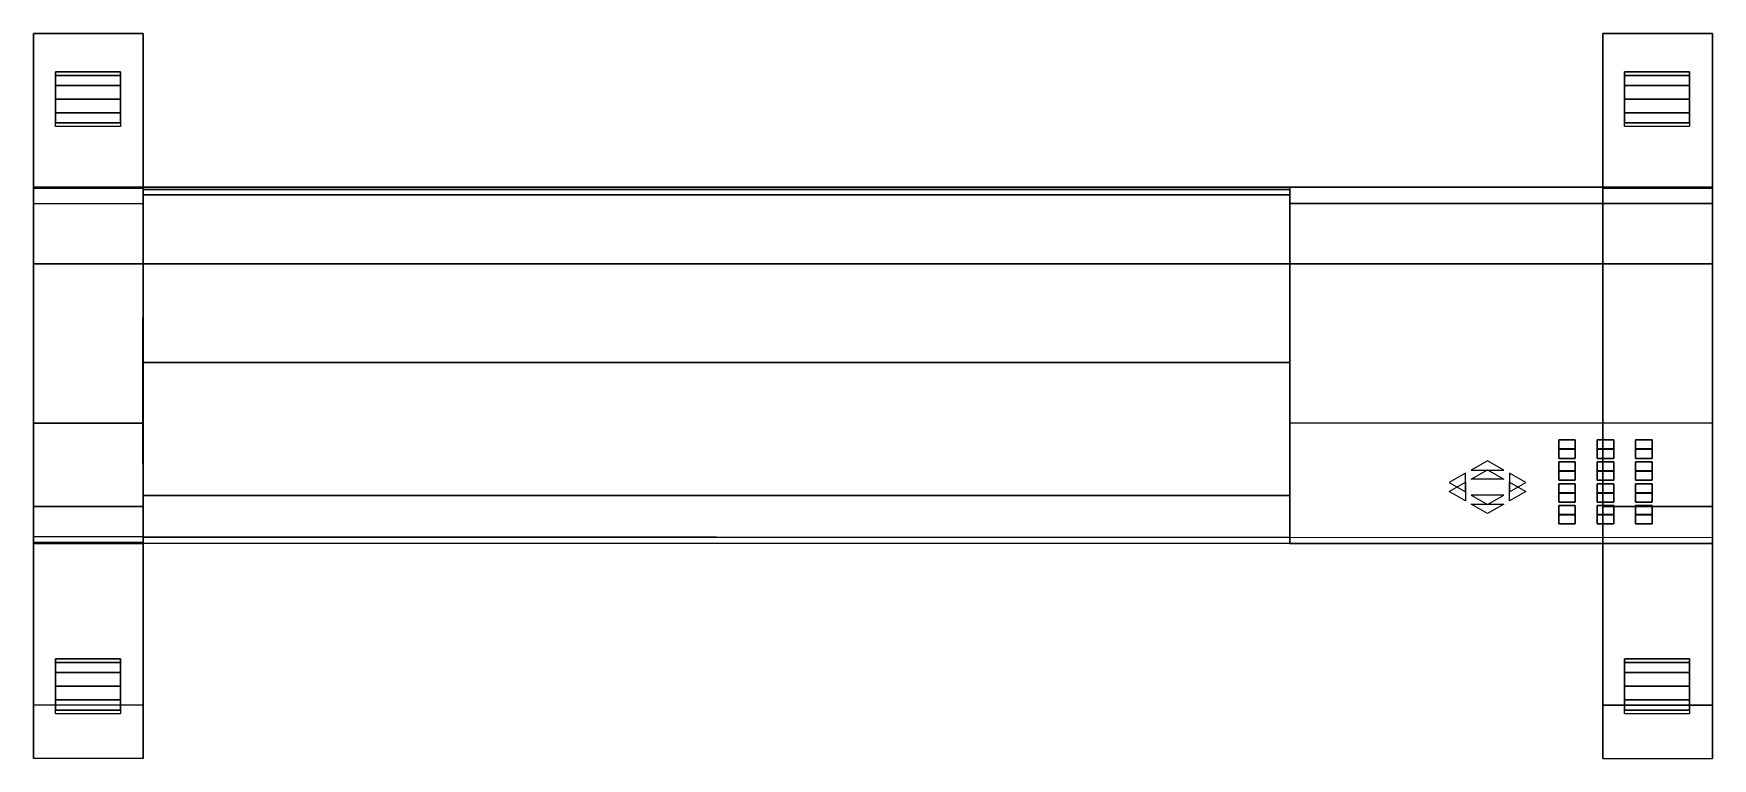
# Model space of a CAD drawing. Extents: x 0 to 153, y 0 to 66.
import ezdxf

# ---------------------------------------------------------------- set-up
doc = ezdxf.new("R2010")
doc.units = 0
doc.header["$LTSCALE"] = 25
doc.header["$MEASUREMENT"] = 0
doc.layers.get('0').update_dxf_attribs({"linetype": 'CONTINUOUS'})

# ---------------------------------------------------------------- blocks, each defined once
blk = doc.blocks.new('BOX')
at = {"color": 0, "linetype": 'ByBlock'}
mesh = blk.add_polymesh((6, 3), dxfattribs=at)
for k, corner in enumerate([(1, 0, 1), (1, 0), (1, 0), (0, 0, 1), (0, 0), (0, 0), (0, 1, 1), (0, 1), (0, 0), (1, 1, 1), (1, 1), (1, 0), (1, 1, 1), (1, 1, 1), (1, 0, 1), (0, 1, 1), (0, 1, 1), (0, 0, 1)]):
    mesh.set_mesh_vertex(divmod(k, 3), corner)

msp = doc.modelspace()

# ---------------------------------------------------------------- linework, layer by layer
at = {"color": 0, "linetype": 'ByBlock', "extrusion": (8.9612e-16, -0.822185, 0.56922)}
for p, q in [((132.5, 27.14, 112.57), (131, 26.29, 111.33)), ((131, 26.29, 111.33), (134, 26.29, 111.33)), ((134, 26.29, 111.33), (132.5, 27.14, 112.57))]:
    msp.add_line(p, q, dxfattribs=at)
at = {"color": 0, "linetype": 'ByBlock', "extrusion": (8.98168e-16, -0.822185, 0.56922)}
for p, q in [((130.5, 26, 110.92), (129, 25.15, 109.69)), ((129, 25.15, 109.69), (130.5, 24.3, 108.46)), ((130.5, 24.3, 108.46), (130.5, 26, 110.92)), ((136, 25.15, 109.69), (134.5, 26, 110.92)), ((134.5, 26, 110.92), (134.5, 24.3, 108.46)), ((134.5, 24.3, 108.46), (136, 25.15, 109.69))]:
    msp.add_line(p, q, dxfattribs=at)
at = {"color": 0, "linetype": 'ByBlock', "extrusion": (9.49382e-16, -0.822185, 0.56922)}
for p, q in [((131, 24.01, 108.04), (132.5, 23.16, 106.81)), ((134, 24.01, 108.04), (131, 24.01, 108.04)), ((132.5, 23.16, 106.81), (134, 24.01, 108.04))]:
    msp.add_line(p, q, dxfattribs=at)
at = {"color": 0, "linetype": 'ByBlock'}
for points, invisible_edges in [([(0, 4.08), (0, 4.87, 4), (0, 66.08, 4), (0, 66.08)], 1), ([(10, 4.87, 4), (0, 4.87, 4), (0, 66.08, 4)], 8), ([(0, 52.08, 100), (0, 19.58, 100), (0, 20.19, 102.63)], 8), ([(0, 52.08, 100), (0, 20.19, 102.63), (0, 30.56, 117.5)], 9), ([(0, 30.56, 117.5), (0, 45.08, 117.5), (0, 45.08, 116.5), (0, 52.08, 100)], 12), ([(0, 45.08, 116.5), (0, 50.58, 116.5), (0, 52.08, 100)], 8), ([(10, 45.08, 116.5), (10, 50.58, 116.5), (10, 52.08, 100)], 8), ([(10, 30.56, 117.5), (10, 45.08, 117.5), (10, 45.08, 116.5), (10, 52.08, 100)], 12), ([(10, 52.08, 100), (10, 20.19, 102.63), (10, 30.56, 117.5)], 9), ([(10, 52.08, 100), (10, 19.58, 100), (10, 20.19, 102.63)], 8), ([(114.5, 52.08, 100), (114.5, 52.08, 100), (114.5, 20.16, 102.48)], 10), ([(114.5, 20.16, 102.48), (114.5, 19.58, 100), (114.5, 52.08, 100)], 40), ([(114.5, 30.56, 117.5), (114.5, 20.16, 102.48), (114.5, 52.08, 100), (114.5, 30.56, 117.5)], 6), ([(114.5, 45.08, 117.5), (114.5, 30.56, 117.5), (114.5, 52.08, 100), (114.5, 45.08, 116.5)], 6), ([(114.5, 50.58, 116.5), (114.5, 45.08, 116.5), (114.5, 52.08, 100), (114.5, 50.58, 116.5)], 2), ([(153, 50.58, 116.5), (153, 45.08, 116.5), (153, 52.08, 100), (153, 50.58, 116.5)], 2), ([(153, 45.08, 117.5), (153, 30.56, 117.5), (153, 52.08, 100), (153, 45.08, 116.5)], 6), ([(153, 30.56, 117.5), (153, 20.16, 102.48), (153, 52.08, 100), (153, 30.56, 117.5)], 6), ([(153, 20.16, 102.48), (153, 19.58, 100), (153, 52.08, 100)], 40), ([(153, 52.08, 100), (153, 52.08, 100), (153, 20.16, 102.48)], 10), ([(153, 22.98, 95), (153, 51.98, 95), (153, 51.98, 99)], 8), ([(10, 4.87, 4), (0, 4.87, 4), (0, 22.98, 95)], 8), ([(10, 0), (0, 0), (0, 19.7, 99)], 8)]:
    msp.add_3dface(points, dxfattribs=dict(at, invisible_edges=invisible_edges))
for points in [[(0, 66.08, 4), (10, 66.08, 4), (10, 66.08), (0, 66.08)], [(0, 66.08, 4), (10, 66.08, 4), (10, 4.87, 4), (0, 4.87, 4)], [(10, 66.08, 4), (10, 4.87, 4), (10, 4.08), (10, 66.08)], [(143, 66.08), (143, 66.08, 4), (143, 4.87, 4), (143, 4.08)], [(143, 66.08, 4), (153, 66.08, 4), (153, 66.08), (143, 66.08)], [(153, 66.08, 4), (143, 66.08, 4), (143, 4.87, 4), (153, 4.87, 4)], [(153, 66.08, 4), (153, 66.08), (153, 4.08), (153, 4.87, 4)], [(0, 50.58, 116.5), (10, 50.58, 116.5), (10, 52.08, 100), (0, 52.08, 100)], [(114.5, 51.87, 102.6), (114.5, 52.08, 100), (10, 52.08, 100), (10, 51.87, 102.6)], [(114.5, 52.08, 100), (114.5, 19.58, 100), (10, 19.58, 100), (10, 52.08, 100)], [(114.5, 19.58, 100), (114.5, 20.15, 102.45), (114.5, 51.87, 102.6), (114.5, 52.08, 100)], [(153, 50.58, 116.5), (114.5, 50.58, 116.5), (114.5, 52.08, 100), (153, 52.08, 100)], [(114.5, 19.58, 100), (153, 19.58, 100), (153, 52.08, 100), (114.5, 52.08, 100)], [(0, 51.98, 99), (0, 23.78, 99), (0, 22.98, 95), (0, 51.98, 95)], [(10, 51.98, 99), (0, 51.98, 99), (0, 51.98, 95), (10, 51.98, 95)], [(0, 51.98, 95), (10, 51.98, 95), (10, 22.98, 95), (0, 22.98, 95)], [(0, 45.08, 116.5), (0, 50.58, 116.5), (10, 50.58, 116.5), (10, 45.08, 116.5)], [(10, 50.58, 116.5), (10, 51.37, 108), (10, 23.98, 108), (9.96, 29.77, 116.37)], [(10, 22.98, 95), (10, 23.78, 99), (10, 51.98, 99), (10, 51.98, 95)], [(10, 23.98, 108), (10, 20.19, 102.63), (10, 51.87, 102.6), (10, 51.37, 108)], [(10, 20.19, 102.63), (10, 20.19, 102.63), (10, 20.19, 102.63), (10, 51.87, 102.6)], [(10, 51.37, 108), (10, 51.87, 102.6), (114.5, 51.87, 102.6), (114.5, 51.37, 108)], [(10, 51.87, 102.6), (10, 20.19, 102.63), (114.5, 20.15, 102.63), (114.5, 51.87, 102.6)], [(114.5, 51.37, 108), (114.5, 51.37, 108), (10, 51.37, 108)], [(114.5, 51.37, 108), (114.5, 23.98, 108), (10, 23.98, 108), (10, 51.37, 108)], [(114.5, 51.37, 108), (114.5, 51.87, 102.6), (114.5, 51.37, 108)], [(114.5, 51.87, 102.6), (114.5, 20.15, 102.63), (114.5, 23.98, 108), (114.5, 51.37, 108)], [(153, 45.08, 116.5), (114.5, 45.08, 116.5), (114.5, 50.58, 116.5), (153, 50.58, 116.5)], [(143, 22.98, 95), (143, 23.78, 99), (143, 51.98, 99), (143, 51.98, 95)], [(143, 51.98, 99), (153, 51.98, 99), (153, 51.98, 95), (143, 51.98, 95)], [(143, 51.98, 95), (153, 51.98, 95), (153, 22.98, 95), (143, 22.98, 95)], [(153, 51.98, 99), (153, 23.78, 99), (153, 22.98, 95), (153, 51.98, 95)], [(0, 30.56, 117.5), (0, 45.08, 117.5), (10, 45.08, 117.5), (10, 30.56, 117.5)], [(0, 45.08, 117.5), (0, 45.08, 116.5), (10, 45.08, 116.5), (10, 45.08, 117.5)], [(10, 45.08, 116.5), (10, 29.77, 116.37), (10, 30.56, 117.5), (10, 45.08, 117.5)], [(153, 45.08, 117.5), (153, 30.56, 117.5), (114.5, 30.56, 117.5), (114.5, 45.08, 117.5)], [(153, 45.08, 117.5), (153, 45.08, 116.5), (114.5, 45.08, 116.5), (114.5, 45.08, 117.5)], [(0, 30.56, 117.5), (10, 30.56, 117.5), (10, 20.19, 102.63), (0, 20.19, 102.63)], [(153, 30.56, 117.5), (114.5, 30.56, 117.5), (114.5, 20.15, 102.45), (153, 20.16, 102.48)], [(131, 25.47, 111.9), (132.5, 26.32, 113.14), (134, 25.47, 111.9)], [(130.5, 23.47, 109.03), (129, 24.33, 110.26), (130.5, 25.18, 111.49)], [(134.5, 25.18, 111.49), (136, 24.33, 110.26), (134.5, 23.47, 109.03)], [(0, 23.78, 99), (0, 19.7, 99), (0, 0), (0, 4.08)], [(0, 22.98, 95), (10, 22.98, 95), (10, 4.87, 4), (0, 4.87, 4)], [(114.5, 23.98, 108), (114.5, 20.15, 102.63), (10, 20.19, 102.63), (10, 23.98, 108)], [(114.5, 20.15, 102.78), (114.5, 23.98, 108), (10, 23.98, 108), (10, 20.19, 102.63)], [(10, 0), (10, 19.7, 99), (10, 23.78, 99), (10, 4.08)], [(134, 23.19, 108.61), (132.5, 22.33, 107.38), (131, 23.19, 108.61)], [(143, 4.08), (143, 0), (143, 19.7, 99), (143, 23.78, 99)], [(143, 22.98, 95), (153, 22.98, 95), (153, 4.87, 4), (143, 4.87, 4)], [(153, 4.08), (153, 0), (153, 19.58, 99), (153, 23.78, 99)], [(0, 20.19, 102.63), (0, 19.58, 100), (10, 19.58, 100), (10, 20.19, 102.63)], [(114.5, 20.15, 102.63), (114.5, 20.15, 102.63), (10, 20.19, 102.63)], [(10, 20.18, 102.58), (114.5, 20.15, 102.78), (114.5, 19.58, 100), (10, 19.58, 100)], [(153, 20.16, 102.48), (153, 19.58, 100), (114.5, 19.58, 100), (114.5, 20.15, 102.45)], [(0, 19.7, 99), (10, 19.7, 99), (10, 0), (0, 0)], [(143, 0), (153, 0), (153, 19.58, 99), (143, 19.58, 99)]]:
    msp.add_3dface(points, dxfattribs=at)

# ---------------------------------------------------------------- block references
at = {"color": 0, "linetype": 'ByBlock', "extrusion": (-9.41575e-16, 0.822185, -0.56922), "xscale": 1.5, "yscale": 1.5, "rotation": 359.9999999999994}
for p in [(-140.5, 109.98, -42.87), (-144, 109.98, -42.87), (-147.5, 109.98, -42.87), (-140.5, 106.48, -42.87), (-144, 106.48, -42.87), (-147.5, 106.48, -42.87), (-140.5, 102.98, -42.87), (-144, 102.98, -42.87), (-147.5, 102.98, -42.87), (-140.5, 99.48, -42.87), (-144, 99.48, -42.87), (-147.5, 99.48, -42.87)]:
    msp.add_blockref('BOX', p, dxfattribs=at)

# ---------------------------------------------------------------- meshes
at = {"color": 0, "linetype": 'ByBlock'}
mesh = msp.add_polymesh((2, 12), dxfattribs=dict(at, n_close=True))
for k, corner in enumerate([(2, 57.6, -4), (2, 57.93, -2.75), (2, 58.85, -1.83), (2, 60.1, -1.5), (2, 61.35, -1.83), (2, 62.27, -2.75), (2, 62.6, -4), (2, 62.27, -5.25), (2, 61.35, -6.17), (2, 60.1, -6.5), (2, 58.85, -6.17), (2, 57.93, -5.25), (7.91, 57.6, -4), (7.91, 57.93, -2.75), (7.91, 58.85, -1.83), (7.91, 60.1, -1.5), (7.91, 61.35, -1.83), (7.91, 62.27, -2.75), (7.91, 62.6, -4), (7.91, 62.27, -5.25), (7.91, 61.35, -6.17), (7.91, 60.1, -6.5), (7.91, 58.85, -6.17), (7.91, 57.93, -5.25)]):
    mesh.set_mesh_vertex(divmod(k, 12), corner)
mesh = msp.add_polymesh((2, 12), dxfattribs=dict(at, n_close=True))
for k, corner in enumerate([(145, 57.6, -4), (145, 57.93, -2.75), (145, 58.85, -1.83), (145, 60.1, -1.5), (145, 61.35, -1.83), (145, 62.27, -2.75), (145, 62.6, -4), (145, 62.27, -5.25), (145, 61.35, -6.17), (145, 60.1, -6.5), (145, 58.85, -6.17), (145, 57.93, -5.25), (150.91, 57.6, -4), (150.91, 57.93, -2.75), (150.91, 58.85, -1.83), (150.91, 60.1, -1.5), (150.91, 61.35, -1.83), (150.91, 62.27, -2.75), (150.91, 62.6, -4), (150.91, 62.27, -5.25), (150.91, 61.35, -6.17), (150.91, 60.1, -6.5), (150.91, 58.85, -6.17), (150.91, 57.93, -5.25)]):
    mesh.set_mesh_vertex(divmod(k, 12), corner)
mesh = msp.add_polymesh((6, 3), dxfattribs=at)
for k, corner in enumerate([(114.5, 36.08, 117.5), (114.5, 36.08, 115.5), (114.5, 36.08, 115.5), (10, 36.08, 117.5), (10, 36.08, 115.5), (10, 36.08, 115.5), (10, 45.08, 117.5), (10, 45.08, 115.5), (10, 36.08, 115.5), (114.5, 45.08, 117.5), (114.5, 45.08, 115.5), (114.5, 36.08, 115.5), (114.5, 45.08, 117.5), (114.5, 45.08, 117.5), (114.5, 36.08, 117.5), (10, 45.08, 117.5), (10, 45.08, 117.5), (10, 36.08, 117.5)]):
    mesh.set_mesh_vertex(divmod(k, 3), corner)
mesh = msp.add_polymesh((2, 12), dxfattribs=dict(at, n_close=True))
for k, corner in enumerate([(2, 4.08, -4), (2, 4.41, -2.75), (2, 5.33, -1.83), (2, 6.58, -1.5), (2, 7.83, -1.83), (2, 8.74, -2.75), (2, 9.08, -4), (2, 8.74, -5.25), (2, 7.83, -6.17), (2, 6.58, -6.5), (2, 5.33, -6.17), (2, 4.41, -5.25), (7.91, 4.08, -4), (7.91, 4.41, -2.75), (7.91, 5.33, -1.83), (7.91, 6.58, -1.5), (7.91, 7.83, -1.83), (7.91, 8.74, -2.75), (7.91, 9.08, -4), (7.91, 8.74, -5.25), (7.91, 7.83, -6.17), (7.91, 6.58, -6.5), (7.91, 5.33, -6.17), (7.91, 4.41, -5.25)]):
    mesh.set_mesh_vertex(divmod(k, 12), corner)
mesh = msp.add_polymesh((2, 12), dxfattribs=dict(at, n_close=True))
for k, corner in enumerate([(145, 4.08, -4), (145, 4.41, -2.75), (145, 5.33, -1.83), (145, 6.58, -1.5), (145, 7.83, -1.83), (145, 8.74, -2.75), (145, 9.08, -4), (145, 8.74, -5.25), (145, 7.83, -6.17), (145, 6.58, -6.5), (145, 5.33, -6.17), (145, 4.41, -5.25), (150.91, 4.08, -4), (150.91, 4.41, -2.75), (150.91, 5.33, -1.83), (150.91, 6.58, -1.5), (150.91, 7.83, -1.83), (150.91, 8.74, -2.75), (150.91, 9.08, -4), (150.91, 8.74, -5.25), (150.91, 7.83, -6.17), (150.91, 6.58, -6.5), (150.91, 5.33, -6.17), (150.91, 4.41, -5.25)]):
    mesh.set_mesh_vertex(divmod(k, 12), corner)

doc.saveas('drawing.dxf')
